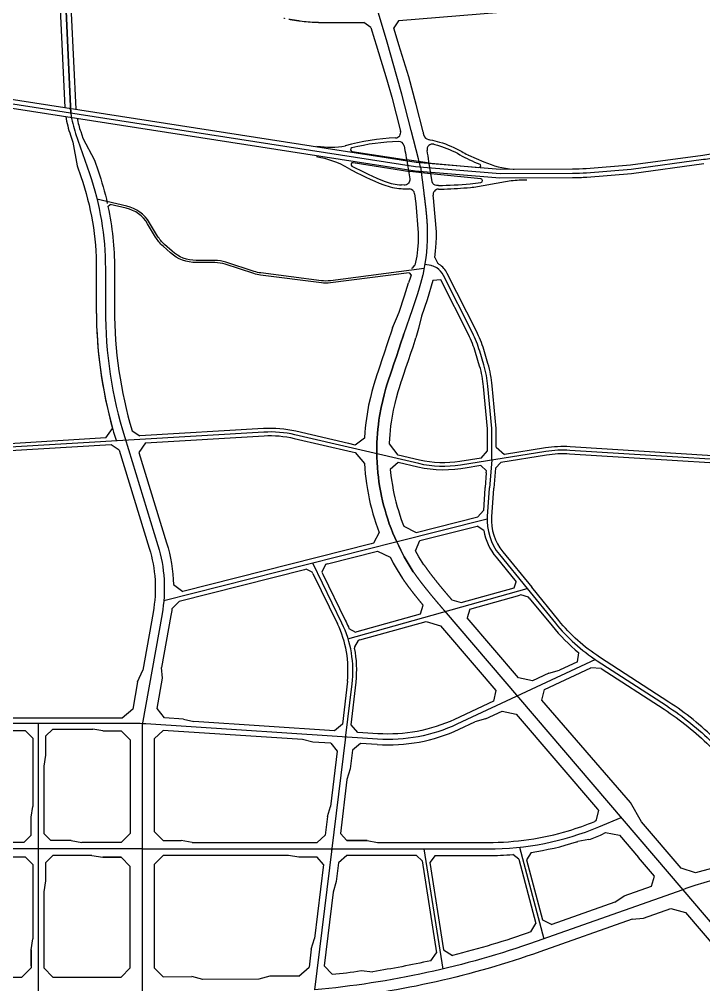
# Model space of a CAD drawing. Extents: x 529262 to 576451, y 2694391 to 2717535.
# Drawn here: x 546315 to 548202, y 2705808 to 2708469 of the extents above; entities that cross this region are included whole.
import ezdxf

# ---------------------------------------------------------------- set-up
doc = ezdxf.new("R2010")
doc.units = 0
doc.layers.add('RD-中线', color=40, linetype='Continuous')
doc.layers.add('RD-红线', color=7, linetype='Continuous')

msp = doc.modelspace()

# ---------------------------------------------------------------- linework, layer by layer
at = {"layer": 'RD-中线', "linetype": 'Continuous', "flags": 128}
msp.add_lwpolyline([(546456.662, 2708210.13), (546441.759, 2708533.282), (546419.648, 2709679.811)], dxfattribs=at)
at = {"layer": 'RD-中线', "linetype": 'Continuous'}
msp.add_lwpolyline([(547329.016, 2708406.137), (547278.489, 2708576.122), (547237.307, 2708715.023), (547226.908, 2708747.696, -0.00502134), (547225.138, 2708753.456), (547209.759, 2708805.36, 0.01426004), (547204.433, 2708821.619, 0.03415997), (547149.606, 2708946.603)], format="xyb", dxfattribs=at)
at = {"layer": 'RD-中线'}
for points in [[(546441.759, 2708533.282), (546456.662, 2708210.13)], [(547420.999, 2708062.695), (547415.527, 2708084.842), (547395.978, 2708162.809), (547370.127, 2708262.905), (547356.216, 2708311.762), (547329.029, 2708406.14)], [(547401.208, 2706946.492), (547387.084, 2706969.47), (547381.846, 2706978.314), (547376.639, 2706987.465), (547372.881, 2706994.32), (547367.483, 2707005.428), (547361.566, 2707017.604), (547355.196, 2707030.715), (547350.283, 2707040.823), (547345.288, 2707052.67), (547340.093, 2707065.828), (547335.314, 2707078.808), (547330.929, 2707091.61), (547326.735, 2707104.834), (547323.484, 2707115.89), (547319.597, 2707130.276), (547316.719, 2707141.961), (547313.88, 2707154.615), (547311.823, 2707164.701), (547309.213, 2707179.001), (547306.818, 2707194.269), (547305.093, 2707207.281), (547303.744, 2707219.425), (547302.464, 2707233.87), (547301.579, 2707247.493), (547300.97, 2707262.265), (547300.731, 2707275.872), (547300.819, 2707290.537), (547301.159, 2707302.571), (547301.748, 2707314.732), (547302.636, 2707327.519), (547303.734, 2707339.669), (547305.16, 2707352.465), (547306.688, 2707364.019), (547308.453, 2707375.623), (547312.476, 2707398.93), (547316.967, 2707418.285), (547321.055, 2707434.494), (547326.126, 2707452.594), (547329.686, 2707464.436), (547334.929, 2707481.027), (547336.403, 2707485.487), (547341.882, 2707502.075), (547347.865, 2707519.786), (547354.73, 2707540.041), (547361.613, 2707560.35), (547367.481, 2707577.664), (547373.714, 2707596.054), (547375.676, 2707601.843)], [(547605.138, 2707091.618), (547353.236, 2707027.945)], [(547353.236, 2707027.945), (546713.26, 2706866.179)], [(547220.968, 2706761.615), (547715.37, 2706899.889)], [(546367.082, 2706527.547), (546367.082, 2706175.904), (546367.082, 2705507.959)], [(546653.356, 2706524.411), (546653.356, 2705790.904)], [(547214.698, 2706490.598), (547176.147, 2706175.884)], [(547176.882, 2706181.884), (547129.273, 2705793.327)], [(547430.633, 2706181.874), (547482.63, 2705850.817)], [(547694.265, 2706186.611), (547761.179, 2705933.948)], [(548144.66, 2706069.424), (548556.753, 2705587.174), (548636.313, 2705485.517), (548706.838, 2705377.397), (548767.806, 2705263.613), (548818.766, 2705145.009), (548859.339, 2705022.463), (548868.67, 2704989.603)]]:
    msp.add_lwpolyline(points, dxfattribs=at)
at = {"layer": 'RD-中线', "linetype": 'Continuous', "flags": 128}
for points in [[(545663.914, 2708334.875), (547407.548, 2708063.644), (547640.656, 2708044.225), (547840.221, 2708044.931, 0.01955665), (547879.284, 2708046.598), (548002.04, 2708056.656), (548201.411, 2708083.434, 0.02326065), (548247.156, 2708091.759)], [(546456.662, 2708210.13, 0.04754536), (546470.06, 2708154.804), (546508.374, 2708043.894, -0.08334682), (546552.222, 2707782.679), (546552.222, 2707669.489, 0.07483033), (546605.381, 2707316.282), (546697.05, 2707018.639, -0.11984125), (546708.426, 2706829.95), (546653.356, 2706524.411)]]:
    msp.add_lwpolyline(points, format="xyb", dxfattribs=at)
at = {"layer": 'RD-中线'}
for points in [[(547420.999, 2708062.695), (547430.318, 2707990.831), (547430.46, 2707989.729, -0.00000823), (547430.603, 2707988.627, -0.00001481), (547430.746, 2707987.525, -0.00002116), (547430.889, 2707986.423, -0.00002743), (547431.031, 2707985.322, -0.00003367), (547431.174, 2707984.22, -0.00003989), (547431.316, 2707983.118, -0.00004609), (547431.458, 2707982.016, -0.00005229), (547431.6, 2707980.914, -0.00005848), (547431.742, 2707979.812, -0.00006467), (547431.883, 2707978.71, -0.00007085), (547432.024, 2707977.607, -0.00007704), (547432.165, 2707976.505, -0.00008322), (547432.305, 2707975.403, -0.0000894), (547432.445, 2707974.301, -0.00009558), (547432.585, 2707973.199, -0.00010176), (547432.724, 2707972.096, -0.00010794), (547432.863, 2707970.994, -0.00011411), (547433.001, 2707969.891, -0.00012029), (547433.139, 2707968.789, -0.00012647), (547433.276, 2707967.686, -0.00013264), (547433.413, 2707966.583, -0.00013882), (547433.549, 2707965.481, -0.000145), (547433.684, 2707964.378, -0.00015117), (547433.819, 2707963.275, -0.00015735), (547433.953, 2707962.172, -0.00016352), (547434.086, 2707961.069, -0.0001697), (547434.219, 2707959.966, -0.00017587), (547434.35, 2707958.862, -0.00018205), (547434.481, 2707957.759, -0.00018822), (547434.612, 2707956.656, -0.0001944), (547434.741, 2707955.552, -0.00020057), (547434.869, 2707954.448, -0.00020674), (547434.997, 2707953.345, -0.00021292), (547435.124, 2707952.241, -0.00021909), (547435.249, 2707951.137, -0.00022527), (547435.374, 2707950.033, -0.00023144), (547435.498, 2707948.928, -0.00023761), (547435.621, 2707947.824, -0.00024379), (547435.742, 2707946.72, -0.00024996), (547435.863, 2707945.615, -0.00025614), (547435.982, 2707944.51, -0.00026231), (547436.1, 2707943.406, -0.00026848), (547436.218, 2707942.301, -0.00027466), (547436.333, 2707941.196, -0.00028083), (547436.448, 2707940.091, -0.000287), (547436.562, 2707938.985, -0.00029318), (547436.674, 2707937.88, -0.00029935), (547436.785, 2707936.774, -0.00030552), (547436.894, 2707935.669, -0.0003117), (547437.002, 2707934.563, -0.00031787), (547437.109, 2707933.457, -0.00032404), (547437.214, 2707932.351, -0.00033022), (547437.318, 2707931.244, -0.00033639), (547437.42, 2707930.138, -0.00034256), (547437.521, 2707929.031, -0.00034874), (547437.621, 2707927.925, -0.00035491), (547437.718, 2707926.818, -0.00036108), (547437.815, 2707925.711, -0.00036726), (547437.909, 2707924.604, -0.00037343), (547438.002, 2707923.497, -0.0003796), (547438.094, 2707922.389, -0.00038578), (547438.183, 2707921.282, -0.00039195), (547438.271, 2707920.174, -0.00039812), (547438.357, 2707919.067, -0.0004043), (547438.441, 2707917.959, -0.00041047), (547438.524, 2707916.851, -0.00041664), (547438.605, 2707915.742, -0.00042282), (547438.684, 2707914.634, -0.00042899), (547438.76, 2707913.526, -0.00043516), (547438.836, 2707912.417, -0.00044134), (547438.909, 2707911.308, -0.00044751), (547438.98, 2707910.2, -0.00045368), (547439.049, 2707909.091, -0.00045986), (547439.116, 2707907.981, -0.00046603), (547439.181, 2707906.872, -0.0004722), (547439.244, 2707905.763, -0.00047838), (547439.305, 2707904.654, -0.00048455), (547439.364, 2707903.544, -0.00049072), (547439.42, 2707902.434, -0.00049689), (547439.474, 2707901.324, -0.00050307), (547439.527, 2707900.215, -0.00050924), (547439.577, 2707899.105, -0.00051541), (547439.624, 2707897.995, -0.00052159), (547439.669, 2707896.884, -0.00052776), (547439.712, 2707895.774, -0.00053393), (547439.753, 2707894.664, -0.00054011), (547439.791, 2707893.553, -0.00054628), (547439.827, 2707892.443, -0.00055245), (547439.861, 2707891.332, -0.06401653), (547427.269, 2707764.445, -0.00055245), (547427.018, 2707763.362, -0.00054628), (547426.765, 2707762.281, -0.00054011), (547426.509, 2707761.199, -0.00053393), (547426.251, 2707760.119, -0.00052776), (547425.99, 2707759.038, -0.00052159), (547425.728, 2707757.959, -0.00051541), (547425.463, 2707756.88, -0.00050924), (547425.196, 2707755.801, -0.00050307), (547424.927, 2707754.723, -0.00049689), (547424.655, 2707753.646, -0.00049072), (547424.382, 2707752.569, -0.00048455), (547424.106, 2707751.492, -0.00047838), (547423.828, 2707750.417, -0.0004722), (547423.549, 2707749.341, -0.00046603), (547423.267, 2707748.266, -0.00045986), (547422.983, 2707747.192, -0.00045368), (547422.697, 2707746.118, -0.00044751), (547422.41, 2707745.045, -0.00044134), (547422.12, 2707743.973, -0.00043516), (547421.829, 2707742.9, -0.00042899), (547421.535, 2707741.829, -0.00042282), (547421.24, 2707740.757, -0.00041664), (547420.943, 2707739.687, -0.00041047), (547420.645, 2707738.616, -0.0004043), (547420.344, 2707737.547, -0.00039812), (547420.042, 2707736.478, -0.00039195), (547419.738, 2707735.409, -0.00038578), (547419.433, 2707734.34, -0.0003796), (547419.126, 2707733.273, -0.00037343), (547418.817, 2707732.205, -0.00036726), (547418.507, 2707731.138, -0.00036108), (547418.195, 2707730.072, -0.00035491), (547417.881, 2707729.006, -0.00034874), (547417.566, 2707727.94, -0.00034256), (547417.25, 2707726.875, -0.00033639), (547416.932, 2707725.811, -0.00033022), (547416.613, 2707724.746, -0.00032404), (547416.292, 2707723.683, -0.00031787), (547415.97, 2707722.619, -0.0003117), (547415.647, 2707721.556, -0.00030552), (547415.322, 2707720.493, -0.00029935), (547414.996, 2707719.431, -0.00029318), (547414.669, 2707718.369, -0.000287), (547414.341, 2707717.308, -0.00028083), (547414.011, 2707716.247, -0.00027466), (547413.68, 2707715.186, -0.00026848), (547413.348, 2707714.126, -0.00026231), (547413.015, 2707713.066, -0.00025614), (547412.681, 2707712.006, -0.00024996), (547412.346, 2707710.947, -0.00024379), (547412.009, 2707709.888, -0.00023761), (547411.672, 2707708.829, -0.00023144), (547411.334, 2707707.771, -0.00022527), (547410.994, 2707706.713, -0.00021909), (547410.654, 2707705.655, -0.00021292), (547410.313, 2707704.598, -0.00020674), (547409.971, 2707703.54, -0.00020057), (547409.628, 2707702.484, -0.0001944), (547409.284, 2707701.427, -0.00018822), (547408.94, 2707700.371, -0.00018205), (547408.594, 2707699.314, -0.00017587), (547408.248, 2707698.259, -0.0001697), (547407.902, 2707697.203, -0.00016352), (547407.554, 2707696.148, -0.00015735), (547407.206, 2707695.093, -0.00015117), (547406.857, 2707694.038, -0.000145), (547406.508, 2707692.983, -0.00013882), (547406.158, 2707691.928, -0.00013264), (547405.807, 2707690.874, -0.00012647), (547405.456, 2707689.82, -0.00012029), (547405.104, 2707688.766, -0.00011411), (547404.752, 2707687.712, -0.00010794), (547404.399, 2707686.658, -0.00010176), (547404.046, 2707685.605, -0.00009558), (547403.692, 2707684.552, -0.0000894), (547403.339, 2707683.498, -0.00008322), (547402.984, 2707682.445, -0.00007704), (547402.63, 2707681.392, -0.00007085), (547402.275, 2707680.339, -0.00006467), (547401.92, 2707679.286, -0.00005848), (547401.564, 2707678.234, -0.00005229), (547401.208, 2707677.181, -0.00004609), (547400.852, 2707676.129, -0.00003989), (547400.496, 2707675.076, -0.00003367), (547400.14, 2707674.024, -0.00002743), (547399.784, 2707672.971, -0.00002116), (547399.427, 2707671.919, -0.00001481), (547399.071, 2707670.866, -0.00000823), (547398.714, 2707669.814), (547398.357, 2707668.762), (547375.676, 2707601.843), (547373.714, 2707596.054), (547367.481, 2707577.664), (547361.613, 2707560.35), (547354.73, 2707540.041), (547347.865, 2707519.786), (547341.882, 2707502.075), (547336.403, 2707485.487), (547334.929, 2707481.027), (547329.686, 2707464.436), (547326.126, 2707452.594), (547321.055, 2707434.494), (547316.967, 2707418.285), (547312.476, 2707398.93), (547308.453, 2707375.623), (547306.688, 2707364.019), (547305.16, 2707352.465), (547303.734, 2707339.669), (547302.636, 2707327.519), (547301.748, 2707314.732), (547301.159, 2707302.571), (547300.819, 2707290.537), (547300.731, 2707275.872), (547300.97, 2707262.265), (547301.579, 2707247.493), (547302.464, 2707233.87), (547303.744, 2707219.425), (547305.093, 2707207.281), (547306.818, 2707194.269), (547309.213, 2707179.001), (547311.823, 2707164.701), (547313.88, 2707154.615), (547316.719, 2707141.961), (547319.597, 2707130.276), (547323.484, 2707115.89), (547326.735, 2707104.834), (547330.929, 2707091.61), (547335.314, 2707078.808), (547340.093, 2707065.828), (547345.288, 2707052.67), (547350.283, 2707040.823), (547355.196, 2707030.715), (547361.566, 2707017.604), (547367.483, 2707005.428), (547372.881, 2706994.32), (547376.639, 2706987.465), (547381.846, 2706978.314), (547387.084, 2706969.47), (547401.208, 2706946.492)], [(547431.002, 2707782.067), (547173.341, 2707748.73, -0.06413287), (547147.793, 2707748.715), (546981.269, 2707770.064, -0.04708654), (546962.935, 2707774.195), (546884.726, 2707799.742, 0.07909357), (546853.676, 2707804.684), (546802.711, 2707804.684, -0.18431162), (546736.094, 2707830.104), (546715.143, 2707848.818, -0.07557413), (546695.99, 2707871.984), (546673.94, 2707908.767, 0.2029848), (546610.942, 2707954.725), (546529.037, 2707973.88)], [(547617.636, 2707254.026), (547617.636, 2707340.836), (547607.186, 2707457.929, 0.05023581), (547595.865, 2707516.985), (547584.548, 2707554.938, 0.04487686), (547564.64, 2707604.858), (547484.354, 2707763.236, 0.12833614), (547466.011, 2707783.89, 0.08567406), (547452.687, 2707789.814), (547450.303, 2707790.416), (547432.997, 2707793.055)], [(550264.627, 2706079.927), (550191.774, 2706207.589, 0.17765068), (549928.469, 2706429.633), (549778.78, 2706484.097, -0.10921452), (549669.5, 2706553.606), (549519.445, 2706703.269, 0.10073015), (549419.569, 2706769.178), (549151.186, 2706877.159, -0.04934445), (549098.822, 2706904.496), (548663.471, 2707189.563, 0.13001508), (548517.891, 2707237.994), (547833.021, 2707280.91, 0.05508293), (547767.196, 2707277.783), (547531.59, 2707240.358, -0.09681446), (547416.564, 2707244.443), (547074.994, 2707323.888, 0.07215247), (546989.167, 2707331.156), (546273.513, 2707288.463, -0.17005121), (546082.763, 2707342.756), (545973.417, 2707419.862, 0.05114874), (545920.048, 2707449.853), (545666.158, 2707560.128)], [(547214.332, 2706487.615), (547232.61, 2706636.824, 0.144808), (547204.532, 2706804.692), (547123.996, 2706970)], [(547401.208, 2706946.492, 0.00010181), (547401.366, 2706946.264, 0.00060368), (547402.319, 2706944.896, 0.00059627), (547403.276, 2706943.531, 0.00058887), (547404.235, 2706942.168, 0.00058146), (547405.198, 2706940.808, 0.00057405), (547406.164, 2706939.45, 0.00056664), (547407.133, 2706938.094, 0.00055923), (547408.105, 2706936.74, 0.00055183), (547409.08, 2706935.388, 0.00054442), (547410.058, 2706934.038, 0.00053701), (547411.038, 2706932.691, 0.0005296), (547412.022, 2706931.346, 0.0005222), (547413.009, 2706930.002, 0.00051479), (547413.998, 2706928.661, 0.00050738), (547414.99, 2706927.322, 0.00049997), (547415.985, 2706925.985, 0.00049256), (547416.982, 2706924.649, 0.00048516), (547417.983, 2706923.316, 0.00047775), (547418.985, 2706921.985, 0.00047034), (547419.99, 2706920.655, 0.00046293), (547420.998, 2706919.328, 0.00045553), (547422.008, 2706918.002, 0.00044812), (547423.02, 2706916.678, 0.00044071), (547424.035, 2706915.356, 0.0004333), (547425.052, 2706914.036, 0.00042589), (547426.072, 2706912.717, 0.00041849), (547427.093, 2706911.4, 0.00041108), (547428.117, 2706910.085, 0.00040367), (547429.143, 2706908.771, 0.00039626), (547430.171, 2706907.46, 0.00038885), (547431.201, 2706906.149, 0.00038145), (547432.233, 2706904.841, 0.00037404), (547433.267, 2706903.534, 0.00036663), (547434.303, 2706902.228, 0.00035922), (547435.341, 2706900.924, 0.00035181), (547436.381, 2706899.622, 0.0003444), (547437.423, 2706898.32, 0.000337), (547438.466, 2706897.021, 0.00032959), (547439.511, 2706895.722, 0.00032218), (547440.558, 2706894.426, 0.00031477), (547441.606, 2706893.13, 0.00030736), (547442.656, 2706891.836, 0.00029995), (547443.708, 2706890.543, 0.00029255), (547444.761, 2706889.251, 0.00028514), (547445.816, 2706887.96, 0.00027773), (547446.872, 2706886.671, 0.00027032), (547447.929, 2706885.383, 0.00026291), (547448.988, 2706884.096, 0.0002555), (547450.048, 2706882.81, 0.00024809), (547451.11, 2706881.525, 0.00024068), (547452.173, 2706880.241, 0.00023327), (547453.237, 2706878.958, 0.00022587), (547454.302, 2706877.676, 0.00021846), (547455.368, 2706876.395, 0.00021105), (547456.435, 2706875.115, 0.00020364), (547457.504, 2706873.836, 0.00019623), (547458.573, 2706872.558, 0.00018882), (547459.644, 2706871.28, 0.00018141), (547460.715, 2706870.004, 0.000174), (547461.788, 2706868.728, 0.00016658), (547462.861, 2706867.453, 0.00015917), (547463.935, 2706866.178, 0.00015176), (547465.01, 2706864.904, 0.00014435), (547466.085, 2706863.631, 0.00013694), (547467.161, 2706862.359, 0.00012952), (547468.238, 2706861.087, 0.00012211), (547469.316, 2706859.815, 0.0001147), (547470.394, 2706858.544, 0.00010728), (547471.473, 2706857.274, 0.00009986), (547472.552, 2706856.004, 0.00009244), (547473.632, 2706854.734, 0.00008502), (547474.712, 2706853.465, 0.0000776), (547475.793, 2706852.196, 0.00007018), (547476.874, 2706850.928, 0.00006275), (547477.955, 2706849.659, 0.00005531), (547479.037, 2706848.391, 0.00004786), (547480.119, 2706847.124, 0.0000404), (547481.201, 2706845.856, 0.00003292), (547482.283, 2706844.589, 0.0000254), (547483.366, 2706843.321, 0.00001778), (547484.448, 2706842.054, 0.00000988), (547485.531, 2706840.787), (547486.614, 2706839.52), (548144.66, 2706069.424), (548556.753, 2705587.174)], [(547401.208, 2706946.492, 0.00010181), (547401.366, 2706946.264, 0.00060368), (547402.319, 2706944.896, 0.00059627), (547403.276, 2706943.531, 0.00058887), (547404.235, 2706942.168, 0.00058146), (547405.198, 2706940.808, 0.00057405), (547406.164, 2706939.45, 0.00056664), (547407.133, 2706938.094, 0.00055923), (547408.105, 2706936.74, 0.00055183), (547409.08, 2706935.388, 0.00054442), (547410.058, 2706934.038, 0.00053701), (547411.038, 2706932.691, 0.0005296), (547412.022, 2706931.346, 0.0005222), (547413.009, 2706930.002, 0.00051479), (547413.998, 2706928.661, 0.00050738), (547414.99, 2706927.322, 0.00049997), (547415.985, 2706925.985, 0.00049256), (547416.982, 2706924.649, 0.00048516), (547417.983, 2706923.316, 0.00047775), (547418.985, 2706921.985, 0.00047034), (547419.99, 2706920.655, 0.00046293), (547420.998, 2706919.328, 0.00045553), (547422.008, 2706918.002, 0.00044812), (547423.02, 2706916.678, 0.00044071), (547424.035, 2706915.356, 0.0004333), (547425.052, 2706914.036, 0.00042589), (547426.072, 2706912.717, 0.00041849), (547427.093, 2706911.4, 0.00041108), (547428.117, 2706910.085, 0.00040367), (547429.143, 2706908.771, 0.00039626), (547430.171, 2706907.46, 0.00038885), (547431.201, 2706906.149, 0.00038145), (547432.233, 2706904.841, 0.00037404), (547433.267, 2706903.534, 0.00036663), (547434.303, 2706902.228, 0.00035922), (547435.341, 2706900.924, 0.00035181), (547436.381, 2706899.622, 0.0003444), (547437.423, 2706898.32, 0.000337), (547438.466, 2706897.021, 0.00032959), (547439.511, 2706895.722, 0.00032218), (547440.558, 2706894.426, 0.00031477), (547441.606, 2706893.13, 0.00030736), (547442.656, 2706891.836, 0.00029995), (547443.708, 2706890.543, 0.00029255), (547444.761, 2706889.251, 0.00028514), (547445.816, 2706887.96, 0.00027773), (547446.872, 2706886.671, 0.00027032), (547447.929, 2706885.383, 0.00026291), (547448.988, 2706884.096, 0.0002555), (547450.048, 2706882.81, 0.00024809), (547451.11, 2706881.525, 0.00024068), (547452.173, 2706880.241, 0.00023327), (547453.237, 2706878.958, 0.00022587), (547454.302, 2706877.676, 0.00021846), (547455.368, 2706876.395, 0.00021105), (547456.435, 2706875.115, 0.00020364), (547457.504, 2706873.836, 0.00019623), (547458.573, 2706872.558, 0.00018882), (547459.644, 2706871.28, 0.00018141), (547460.715, 2706870.004, 0.000174), (547461.788, 2706868.728, 0.00016658), (547462.861, 2706867.453, 0.00015917), (547463.935, 2706866.178, 0.00015176), (547465.01, 2706864.904, 0.00014435), (547466.085, 2706863.631, 0.00013694), (547467.161, 2706862.359, 0.00012952), (547468.238, 2706861.087, 0.00012211), (547469.316, 2706859.815, 0.0001147), (547470.394, 2706858.544, 0.00010728), (547471.473, 2706857.274, 0.00009986), (547472.552, 2706856.004, 0.00009244), (547473.632, 2706854.734, 0.00008502), (547474.712, 2706853.465, 0.0000776), (547475.793, 2706852.196, 0.00007018), (547476.874, 2706850.928, 0.00006275), (547477.955, 2706849.659, 0.00005531), (547479.037, 2706848.391, 0.00004786), (547480.119, 2706847.124, 0.0000404), (547481.201, 2706845.856, 0.00003292), (547482.283, 2706844.589, 0.0000254), (547483.366, 2706843.321, 0.00001778), (547484.448, 2706842.054, 0.00000988), (547485.531, 2706840.787), (547486.614, 2706839.52), (548144.66, 2706069.424)], [(547903.728, 2706704.191), (547521.511, 2706525.771, -0.1262843), (547303.072, 2706484.78), (546663.396, 2706526.892, 0.00821386), (546653.454, 2706527.383)], [(546653.454, 2706527.383, 0.00071312), (546652.59, 2706527.41, 0.00750811), (546643.546, 2706527.871), (545324.476, 2706527.871)], [(548580.186, 2706125.5), (548559.236, 2706127.025, 0.1034331), (548153.523, 2706072.555), (548144.66, 2706069.424)], [(548144.66, 2706069.424), (547740.081, 2705926.495, -0.06275155), (547129.318, 2705793.597, -0.06275155)]]:
    msp.add_lwpolyline(points, format="xyb", dxfattribs=at)
at = {"layer": 'RD-中线', "linetype": 'Continuous', "ltscale": 100, "flags": 128}
msp.add_lwpolyline([(547617.636, 2707254.026), (547611.155, 2707177.431, 0.00306411), (547611.012, 2707175.598), (547605.495, 2707099.281, 0.19141081), (547638.879, 2706993.643), (547715.37, 2706899.889)], format="xyb", dxfattribs=at)
at = {"layer": 'RD-中线', "linetype": 'Continuous', "ltscale": 100}
msp.add_lwpolyline([(547715.37, 2706899.889), (547793.29, 2706804.382, 0.07793982), (547908.654, 2706700.955), (548099.672, 2706577.078, -0.05110931), (548226.773, 2706474.829), (548741.385, 2705966.163, -0.1100924), (548929.777, 2705673.476), (549248.284, 2704807.929)], format="xyb", dxfattribs=at)
at = {"layer": 'RD-中线', "ltscale": 100}
msp.add_lwpolyline([(547176.147, 2706181.884), (547607.606, 2706181.868, 0.09900216), (547912.94, 2706242.924), (547974.494, 2706268.566)], format="xyb", dxfattribs=at)
at = {"layer": 'RD-中线', "linetype": 'Continuous', "ltscale": 100}
msp.add_lwpolyline([(546653.356, 2706181.904), (543596.737, 2706181.904)], dxfattribs=at)
at = {"layer": 'RD-中线', "ltscale": 100}
msp.add_lwpolyline([(546653.356, 2706181.904), (547176.147, 2706181.884)], dxfattribs=at)
at = {"layer": 'RD-红线'}
for p, q in [((547232.792, 2708105.07), (547383.809, 2708081.908)), ((547235.188, 2708074.341), (547391.647, 2708050.097)), ((547440.215, 2708074.173), (547582.218, 2708060.537)), ((547587.644, 2708029.879), (547449.845, 2708043.11)), ((547124.6, 2706941.361), (547192.216, 2706802.573)), ((547219.578, 2706644.919), (547206.507, 2706526.194)), ((547184.362, 2706507.627), (546795.811, 2706533.207)), ((547206.507, 2706526.194), (547184.362, 2706507.627)), ((546620.356, 2706482.547), (546620.356, 2706224.904))]:
    msp.add_line(p, q, dxfattribs=at)
at = {"layer": 'RD-红线', "linetype": 'Continuous', "flags": 128}
for points in [[(549810.039, 2708713.726), (548259.235, 2708539.725), (547361.712, 2708465.435), (547360.699, 2708465.351)], [(546440.907, 2708226.154), (546428.414, 2708497.041)], [(546471.156, 2708221.449), (546458.919, 2708486.794)], [(546490.403, 2708141.856), (546522.124, 2708080.658)], [(546462.445, 2708130.91), (546474.482, 2708065.438)]]:
    msp.add_lwpolyline(points, dxfattribs=at)
for points in [[(547044.227, 2708472.52, 0.00000379), (547044.731, 2708472.431, 0.00000681), (547045.234, 2708472.341, 0.00000974), (547045.738, 2708472.252, 0.00001262), (547046.242, 2708472.163, 0.00001549)], [(547058.399, 2708470.038, 0.00008374), (547058.908, 2708469.951, 0.00008658), (547059.417, 2708469.864, 0.00008942), (547059.927, 2708469.777, 0.00009226), (547060.436, 2708469.69, 0.0000951), (547060.946, 2708469.603, 0.00009794), (547061.456, 2708469.516, 0.00010078), (547061.967, 2708469.43, 0.00010362), (547062.477, 2708469.344, 0.00010646), (547062.988, 2708469.257, 0.0001093), (547063.499, 2708469.172, 0.00011214), (547064.01, 2708469.086, 0.00011498), (547064.521, 2708469, 0.00011782), (547065.033, 2708468.915, 0.00012066), (547065.545, 2708468.83, 0.0001235), (547066.057, 2708468.745, 0.00012634), (547066.569, 2708468.661, 0.00012918), (547067.081, 2708468.576, 0.00013202), (547067.594, 2708468.492, 0.00013486), (547068.107, 2708468.408, 0.0001377), (547068.62, 2708468.324, 0.00014054), (547069.134, 2708468.241, 0.00014338), (547069.647, 2708468.158, 0.00014622), (547070.161, 2708468.075, 0.00014906), (547070.675, 2708467.992, 0.0001519), (547071.189, 2708467.91, 0.00015474), (547071.704, 2708467.828, 0.00015758), (547072.219, 2708467.746, 0.00016042), (547072.734, 2708467.665, 0.00016326), (547073.249, 2708467.584, 0.0001661), (547073.764, 2708467.503, 0.00016894), (547074.28, 2708467.422, 0.00017178), (547074.796, 2708467.342, 0.00017462), (547075.312, 2708467.262, 0.00017746), (547075.828, 2708467.183, 0.0001803), (547076.345, 2708467.104, 0.00018314), (547076.862, 2708467.025, 0.00018598), (547077.379, 2708466.946, 0.00018882), (547077.896, 2708466.868, 0.00019166), (547078.414, 2708466.791, 0.0001945), (547078.932, 2708466.713, 0.00019734), (547079.45, 2708466.636, 0.00020018), (547079.968, 2708466.56, 0.00020301), (547080.486, 2708466.483, 0.00020585), (547081.005, 2708466.408, 0.00020869), (547081.524, 2708466.332, 0.00021153), (547082.044, 2708466.257, 0.00021437), (547082.563, 2708466.183, 0.00021721), (547083.083, 2708466.108, 0.00022005), (547083.603, 2708466.035, 0.00022289), (547084.123, 2708465.961, 0.00022573), (547084.644, 2708465.888, 0.00022857), (547085.164, 2708465.816, 0.00023141), (547085.685, 2708465.744, 0.00023425), (547086.206, 2708465.673, 0.00023709), (547086.728, 2708465.602, 0.00023993), (547087.25, 2708465.531, 0.00024277), (547087.772, 2708465.461, 0.00024561), (547088.294, 2708465.391, 0.00024845), (547088.816, 2708465.322, 0.00025129), (547089.339, 2708465.254, 0.00025413), (547089.862, 2708465.186, 0.02126387), (547133.567, 2708461.398, -0.00026655), (547134.085, 2708461.375, -0.00026762), (547134.612, 2708461.353, -0.0002644), (547135.139, 2708461.331, -0.0002612), (547135.665, 2708461.31, -0.00025799), (547136.191, 2708461.289, -0.00025479), (547136.717, 2708461.269, -0.0002516), (547137.243, 2708461.249, -0.00024841), (547137.769, 2708461.23, -0.00024522), (547138.295, 2708461.211, -0.00024204), (547138.82, 2708461.193, -0.00023886), (547139.345, 2708461.175, -0.00023569), (547139.87, 2708461.158, -0.00023252), (547140.395, 2708461.141, -0.00022936), (547140.92, 2708461.124, -0.0002262), (547141.445, 2708461.109, -0.00022304), (547141.969, 2708461.093, -0.00021989), (547142.493, 2708461.078, -0.00021675), (547143.018, 2708461.064, -0.00021361), (547143.541, 2708461.049, -0.00021047), (547144.065, 2708461.036, -0.00020734), (547144.589, 2708461.022, -0.00020421), (547145.112, 2708461.009, -0.00020108), (547145.635, 2708460.997, -0.00019796), (547146.158, 2708460.985, -0.00019485), (547146.681, 2708460.973, -0.00019173), (547147.204, 2708460.962, -0.00018863), (547147.727, 2708460.951, -0.00018552), (547148.249, 2708460.941, -0.00018243), (547148.771, 2708460.93, -0.00017933), (547149.293, 2708460.921, -0.00017624), (547149.815, 2708460.911, -0.00017316), (547150.337, 2708460.902, -0.00017007), (547150.858, 2708460.893, -0.000167), (547151.379, 2708460.885, -0.00016392), (547151.901, 2708460.877, -0.00016086), (547152.422, 2708460.869, -0.00015779), (547152.942, 2708460.862, -0.00015473), (547153.463, 2708460.855, -0.00015168), (547153.983, 2708460.848, -0.00014862), (547154.504, 2708460.842, -0.00014558), (547155.024, 2708460.835, -0.00014253), (547155.544, 2708460.83, -0.00013949), (547156.063, 2708460.824, -0.00013646), (547156.583, 2708460.819, -0.00013343), (547157.102, 2708460.814, -0.0001284), (547157.613, 2708460.809, -0.0001235), (547158.133, 2708460.804, -0.00012066), (547158.652, 2708460.8, -0.00011782), (547159.17, 2708460.796, -0.00011498), (547159.689, 2708460.792, -0.00011214), (547160.207, 2708460.789, -0.0001093), (547160.726, 2708460.786, -0.00010646), (547161.244, 2708460.782, -0.00010362), (547161.762, 2708460.78, -0.00010078), (547162.279, 2708460.777, -0.00009794), (547162.797, 2708460.775, -0.0000951), (547163.314, 2708460.772, -0.00009226), (547163.832, 2708460.77, -0.00008942), (547164.349, 2708460.768, -0.00008658), (547164.865, 2708460.767, -0.00008374), (547165.382, 2708460.765, -0.0000809), (547165.899, 2708460.764, -0.00007806), (547166.415, 2708460.763, -0.00007522), (547166.931, 2708460.762, -0.00007238), (547167.447, 2708460.761, -0.00006954), (547167.963, 2708460.76, -0.0000667), (547168.478, 2708460.76, -0.00006386), (547168.994, 2708460.759, -0.00006102), (547169.509, 2708460.759, -0.00005818), (547170.024, 2708460.759, -0.00005533), (547170.539, 2708460.759, -0.00005249), (547171.053, 2708460.759, -0.00004965), (547171.568, 2708460.759, -0.00004681), (547172.082, 2708460.759, -0.00004397), (547172.596, 2708460.76, -0.00004112), (547173.11, 2708460.76, -0.00003828), (547173.624, 2708460.76, -0.00003544), (547174.137, 2708460.761, -0.00003259), (547174.651, 2708460.762, -0.00002975), (547175.164, 2708460.762, -0.0000269), (547175.677, 2708460.763, -0.00002405), (547176.19, 2708460.764, -0.0000212), (547176.702, 2708460.765, -0.00001835), (547177.215, 2708460.766, -0.00001549), (547177.727, 2708460.767, -0.00001262), (547178.239, 2708460.768, -0.00000974), (547178.751, 2708460.769, -0.00000681), (547179.263, 2708460.77, -0.00000379), (547179.775, 2708460.771), (547180.286, 2708460.772), (547265.304, 2708460.947)], [(546442.805, 2708201.571, 0.04237286), (546455.883, 2708149.906), (546462.445, 2708130.91)], [(546474.188, 2708196.689, 0.03365953), (546484.238, 2708159.702), (546490.403, 2708141.856)], [(547430.863, 2708149.612, 0.0024175), (547428.518, 2708159.695)], [(547470.585, 2708011.08), (547465.643, 2708011.021, -0.37215884), (547453.648, 2708021.135), (547444.673, 2708077.576, 0.00712655), (547439.528, 2708107.656)], [(546474.482, 2708065.438), (546484.745, 2708035.731, -0.08334682), (546527.222, 2707782.679), (546527.222, 2707669.489, 0.07483033), (546581.488, 2707308.923), (546582.12, 2707306.873)], [(546522.124, 2708080.658), (546532.004, 2708052.057, -0.02836), (546557.48, 2707962.081)]]:
    msp.add_lwpolyline(points, format="xyb", dxfattribs=at)
at = {"layer": 'RD-红线', "linetype": 'Continuous'}
for points in [[(547284.52, 2708446.632), (547265.304, 2708460.947, 0.33266713)], [(547360.699, 2708465.351), (547347.541, 2708446.184, 0.47483464)], [(547352.509, 2708142.55, 0.4764891), (547366.355, 2708161.289, 0.4764891)], [(547430.863, 2708149.612, 0.30571611), (547443.094, 2708138.132, 0.30571611)], [(547375.787, 2708120.897, 0.36496512), (547360.609, 2708132.857, 0.36496512)], [(547457.779, 2708124.981, 0.54311067), (547439.528, 2708107.656, 0.54311067)], [(547405.175, 2707988.536, 0.36667422), (547390.882, 2708001.643, 0.36667422)], [(547470.598, 2708001.166, 0.44367379), (547456.11, 2707984.29, 0.44367379)]]:
    msp.add_lwpolyline(points, format="xyb", dxfattribs=at)
at = {"layer": 'RD-红线'}
for points in [[(547284.52, 2708446.632), (547294.137, 2708414.195), (547298.683, 2708399.468), (547328.649, 2708302.374), (547342.061, 2708255.271), (547366.355, 2708161.289)], [(547428.518, 2708159.695), (547409.454, 2708234.393), (547388.75, 2708311.094), (547361.505, 2708399.372), (547356.625, 2708415.184), (547347.868, 2708445.07), (547347.541, 2708446.184)], [(547440.215, 2708074.173), (547383.809, 2708081.908)], [(547448.89, 2708043.156), (547391.647, 2708050.097)], [(547405.175, 2707988.536), (547408.625, 2707961.251), (547414.98, 2707881.045), (547415.023, 2707869.869), (547414.549, 2707854.532), (547413.205, 2707834.774), (547411.24, 2707816.648), (547405.381, 2707791.968)], [(547461.074, 2707812.407), (547463.021, 2707830.382), (547464.496, 2707852.062), (547465.026, 2707869.192), (547464.972, 2707883.118), (547458.377, 2707966.364), (547458.189, 2707967.85), (547456.11, 2707984.29)], [(546559.384, 2707953.308), (546565.415, 2707959.211)], [(547395.829, 2707764.177), (547393.877, 2707758.543), (547388.521, 2707742.812)], [(547390.463, 2707770.772), (547395.829, 2707764.177)], [(547344.366, 2707618.502), (547354.883, 2707644.137), (547362.221, 2707661.838), (547377.393, 2707706.869), (547388.521, 2707742.812)], [(547581.864, 2707238.218), (547549.75, 2707233.117)], [(547430.506, 2706965.665), (547417.052, 2706987.552), (547412.117, 2706995.887), (547407.286, 2707004.376), (547419.16, 2707032.231), (547577.138, 2707072.163)], [(547101.719, 2706951.992), (546755.546, 2706864.491)], [(547533.039, 2706861.355), (547679.77, 2706902.393)], [(547557.481, 2706843.27), (547695.278, 2706881.809)], [(547246.63, 2706781.253), (547420.944, 2706830.004)], [(547691.403, 2706653.736), (547550.117, 2706819.08)], [(547854.647, 2706697.834), (547804.903, 2706674.613)], [(546641.138, 2706642.662), (546655.104, 2706675.045)], [(546710.032, 2706652.818), (546707.296, 2706682.739)], [(547763.173, 2706622.026), (547890.645, 2706681.53)], [(547775.604, 2706666.454), (547804.903, 2706674.613)], [(546767.181, 2706540.215), (546715.563, 2706543.497), (546695.048, 2706569.688), (546710.032, 2706652.818)], [(547730.298, 2706645.305), (547691.403, 2706653.736)], [(547775.604, 2706666.454), (547730.298, 2706645.305)], [(546641.138, 2706642.662), (546627.528, 2706567.15), (546598.093, 2706542.547), (545462.475, 2706542.547)], [(547756.333, 2706592.374), (547763.173, 2706622.026)], [(548000.58, 2706310.025), (547756.333, 2706592.374)], [(546767.181, 2706540.215), (546795.811, 2706533.207)], [(547600.828, 2706540.725), (547571.529, 2706532.566)], [(547600.828, 2706540.725), (547646.135, 2706561.874)], [(547646.135, 2706561.874), (547685.029, 2706553.443)], [(547685.029, 2706553.443), (547909.032, 2706291.298)], [(546387.082, 2706492.547), (546407.082, 2706512.547)], [(546407.082, 2706512.547), (546517.356, 2706512.547)], [(546545.356, 2706507.547), (546517.356, 2706512.547)], [(547527.856, 2706512.179), (547571.529, 2706532.566)], [(546332.136, 2706507.547), (546282.082, 2706507.547)], [(546332.136, 2706507.547), (546352.136, 2706487.547)], [(546352.136, 2706487.547), (546352.082, 2706298.805)], [(546387.082, 2706492.547), (546387.082, 2706440.547)], [(546545.356, 2706507.547), (546595.356, 2706507.547)], [(546620.356, 2706482.547), (546595.356, 2706507.547)], [(547095.913, 2706483.385), (546711.302, 2706508.706), (546686.356, 2706485.348), (546686.356, 2706229.869)], [(547124.424, 2706476.498), (547095.913, 2706483.385)], [(547174.316, 2706473.213), (547124.424, 2706476.498)], [(547174.316, 2706473.213), (547191.841, 2706452.048)], [(547255.814, 2706472.859), (547233.426, 2706454.321)], [(547302.087, 2706469.812), (547255.814, 2706472.859)], [(546387.082, 2706440.547), (546382.082, 2706410.547)], [(547191.841, 2706452.048), (547173.107, 2706299.111)], [(547233.426, 2706454.321), (547227.103, 2706402.707)], [(546382.082, 2706410.547), (546382.082, 2706224.904)], [(547227.103, 2706402.707), (547218.493, 2706373.537)], [(546347.082, 2706269.904), (546352.082, 2706298.805)], [(546686.356, 2706309.949), (546686.356, 2706229.869)], [(547164.63, 2706271.032), (547173.107, 2706299.111)], [(548030.665, 2706256.707), (548000.58, 2706310.025)], [(547909.032, 2706291.298), (547912.013, 2706287.809), (547905.173, 2706259.198), (547902.178, 2706257.952)], [(546347.082, 2706219.904), (546347.082, 2706269.904)], [(547164.63, 2706271.032), (547158.346, 2706219.736)], [(548139.777, 2706129.016), (548030.665, 2706256.707)], [(546402.082, 2706204.904), (546382.082, 2706224.904)], [(546620.356, 2706224.904), (546595.356, 2706199.904)], [(546711.356, 2706204.907), (546686.356, 2706229.869)], [(547921.785, 2706221.692), (547931.917, 2706226.999), (547970.304, 2706219.592), (548022.716, 2706158.255)], [(546458.082, 2706204.904), (546486.984, 2706199.904)], [(546595.356, 2706199.904), (546486.984, 2706199.904)], [(546711.356, 2706204.907), (546761.356, 2706204.983)], [(546791.551, 2706199.904), (546761.356, 2706204.983)], [(547273.833, 2706204.883), (547217.833, 2706204.883)], [(547273.833, 2706204.883), (547302.754, 2706199.879)], [(546332.082, 2706158.904), (546352.082, 2706138.904)], [(546352.082, 2706138.904), (546352.082, 2705933.904)], [(546387.082, 2706143.904), (546387.082, 2706093.904)], [(546515.252, 2706163.904), (546545.252, 2706158.904)], [(546546.241, 2706158.904), (546595.356, 2706158.904)], [(546686.356, 2706138.903), (546711.356, 2706163.902)], [(546686.356, 2706138.903), (546686.356, 2705854.483)], [(547057.028, 2706163.889), (546711.356, 2706163.902)], [(547085.93, 2706158.888), (547057.028, 2706163.889)], [(547135.93, 2706158.886), (547085.93, 2706158.888)], [(547153.498, 2706139.033), (547128.518, 2705935.105)], [(547153.498, 2706139.033), (547135.93, 2706158.886)], [(547410.318, 2706163.875), (547217.849, 2706163.883), (547195.417, 2706144.032), (547189.094, 2706092.418)], [(547195.417, 2706144.032), (547189.094, 2706092.418)], [(547425.63, 2706149.28), (547465.465, 2705895.652)], [(547446.631, 2706144.468), (547484.484, 2705903.462)], [(547692.61, 2706153.798), (547739.558, 2705976.529)], [(547713.827, 2706151.808), (547757.629, 2705986.415)], [(548066.204, 2706107.363), (548022.716, 2706158.255)], [(546382.082, 2706063.904), (546382.082, 2705853.904), (546407.082, 2705828.904), (546595.356, 2705828.904), (546620.356, 2705853.904), (546620.356, 2706133.904)], [(548180.179, 2706116.431), (548139.777, 2706129.016)], [(548257.495, 2706136.978), (548180.179, 2706116.431)], [(546387.082, 2706093.904), (546382.082, 2706063.904)], [(547189.094, 2706092.418), (547180.484, 2706063.248)], [(548058.733, 2706079.369), (548066.204, 2706107.363)], [(547180.484, 2706063.248), (547155.57, 2705859.866)], [(547983.301, 2706052.721), (548058.733, 2706079.369)], [(547957.679, 2706035.185), (547783.775, 2705973.748)], [(547957.679, 2706035.185), (547983.301, 2706052.721)], [(548036.556, 2705991.02), (548112.019, 2706017.591)], [(548112.019, 2706017.591), (548152.16, 2706006.771)], [(548152.16, 2706006.771), (548529.655, 2705565.009)], [(548005.221, 2705988.346), (548036.556, 2705991.02)], [(546347.082, 2705903.904), (546352.082, 2705933.904)], [(547119.909, 2705905.936), (547128.518, 2705935.105)], [(546347.082, 2705903.904), (546347.082, 2705853.904)], [(546347.082, 2705859.904), (546347.082, 2705903.904)], [(547119.906, 2705905.926), (547113.828, 2705856.307)], [(546322.082, 2705828.904), (546347.082, 2705853.904)], [(546711.356, 2705829.625), (546686.356, 2705854.483)], [(547085.789, 2705831.351), (547113.828, 2705856.307)], [(547155.57, 2705859.866), (547177.793, 2705836.763)], [(547257.192, 2705846.621), (547289.606, 2705843.483)], [(546248.109, 2705828.904), (546322.082, 2705828.904)], [(546711.356, 2705829.625), (546790.794, 2705830.074)], [(546821.246, 2705821.854), (546790.794, 2705830.074)], [(546975.789, 2705822.729), (546821.246, 2705821.854)], [(547005.789, 2705830.898), (546975.789, 2705822.729)], [(547085.789, 2705831.351), (547005.789, 2705830.898)]]:
    msp.add_lwpolyline(points, dxfattribs=at)
at = {"layer": 'RD-红线', "linetype": 'ByBlock', "ltscale": 8}
for points in [[(545662.089, 2708323.015), (547406.126, 2708051.721), (547640.178, 2708032.223), (547840.263, 2708032.931, 0.01955665), (547880.264, 2708034.638), (548003.329, 2708044.722), (548203.008, 2708071.541, 0.02326065)], [(545665.739, 2708346.736), (547408.97, 2708075.567), (547641.134, 2708056.226), (547840.178, 2708056.931, 0.01955665), (547878.304, 2708058.558), (548000.75, 2708068.591), (548199.814, 2708095.327, 0.02326065), (548244.46, 2708103.453)]]:
    msp.add_lwpolyline(points, format="xyb", dxfattribs=at)
at = {"layer": 'RD-红线', "flags": 128}
for points in [[(547352.509, 2708142.55, 0.05712012), (547213.767, 2708120.27)], [(547360.609, 2708132.857, 0.0534979), (547232.338, 2708114.86)]]:
    msp.add_lwpolyline(points, format="xyb", dxfattribs=at)
at = {"layer": 'RD-红线'}
for points in [[(547443.094, 2708138.132), (547447.379, 2708137.439, -0.02547697), (547474.017, 2708130.969, -0.05803146), (547534.974, 2708104.829, 0.01235744), (547551.755, 2708095.741)], [(547447.379, 2708137.439, 0.00983379), (547446.177, 2708137.642, 0.00983379)], [(547375.787, 2708120.897, -0.01145776), (547385.418, 2708068.153), (547391.534, 2708029.689, -0.4736307), (547376.108, 2708012.346), (547368.682, 2708012.649)], [(547457.779, 2708124.981, -0.01337351), (547471.165, 2708121.385, -0.05803146), (547529.996, 2708096.156)], [(547551.755, 2708095.741, 0.01581833), (547553.53, 2708094.905, 0.01581833)], [(547553.53, 2708094.905), (547596.389, 2708076.361, 0.08339347), (547676.794, 2708056.518)], [(547221.77, 2708059.238, 0.03413656), (547320.31, 2708013.041, 0.0783625), (547368.109, 2708002.666, 0.00181171), (547376.976, 2708002.189), (547390.882, 2708001.643)], [(547676.794, 2708056.518, 0.02010257), (547679.284, 2708056.43, 0.02010257)], [(546484.745, 2708035.731, -0.08334682), (546527.222, 2707782.679), (546527.222, 2707669.489, 0.06792152), (546572.018, 2707341.245)], [(547380.22, 2708002.031, 0.00251897), (547380.532, 2708002.017, 0.00251897)], [(547470.598, 2708001.166), (547486.841, 2708001.593, 0.0119039), (547559.089, 2708005.993, 0.0073107), (547568.222, 2708006.903)], [(547568.222, 2708006.903), (547655.442, 2708022.56, -0.04340277), (547698.582, 2708026.523), (547714.713, 2708026.601)], [(546559.384, 2707953.308, -0.05212876), (546577.222, 2707782.679), (546577.222, 2707669.489, 0.07223393), (546625.761, 2707335.258)], [(547390.463, 2707770.772), (547173.344, 2707742.68, -0.06413287), (547147.796, 2707742.665), (546979.944, 2707764.185, -0.04708654), (546961.611, 2707768.316), (546882.863, 2707794.038, 0.07909357), (546853.676, 2707798.684), (546802.711, 2707798.684, -0.18431162), (546732.097, 2707825.63), (546711.146, 2707844.344, -0.07557413), (546690.844, 2707868.899), (546668.794, 2707905.682, 0.2029848), (546609.575, 2707948.883), (546565.415, 2707959.211)], [(547396.09, 2707783.6), (547400.442, 2707784.163), (547405.1, 2707791.134), (547405.381, 2707791.968, 0.31180579)], [(547461.074, 2707812.407), (547469.509, 2707795.834, 0.29772671)], [(547629.636, 2707289.485), (547629.636, 2707341.371), (547619.139, 2707458.995, 0.05023581), (547607.365, 2707520.413), (547595.74, 2707559.401, 0.04487686), (547575.831, 2707609.321), (547495.053, 2707768.671, 0.12837808), (547472.681, 2707793.866, 0.01701541), (547469.509, 2707795.834, 0.01701541)], [(547605.636, 2707279.319), (547605.636, 2707340.302), (547595.234, 2707456.862, 0.05023581), (547584.366, 2707513.556), (547573.357, 2707550.475, 0.04487686), (547553.448, 2707600.395), (547476.983, 2707751.236), (547455.022, 2707749.193), (547439.417, 2707695.675), (547424.495, 2707650.867), (547415.735, 2707617.441), (547408.764, 2707590.844)], [(547605.636, 2707279.319), (547605.636, 2707340.302), (547595.234, 2707456.862, 0.05023581), (547584.366, 2707513.556), (547573.357, 2707550.475, 0.04487686), (547553.448, 2707600.395), (547476.983, 2707751.236), (547455.022, 2707749.193), (547439.417, 2707695.675), (547424.495, 2707650.867), (547424.495, 2707650.867), (547415.735, 2707617.441), (547408.764, 2707590.844)], [(547344.366, 2707618.502), (547340.566, 2707607.289), (547334.333, 2707588.898), (547328.465, 2707571.585), (547321.582, 2707551.275), (547314.706, 2707530.988), (547308.685, 2707513.165), (547303.169, 2707496.465), (547301.625, 2707491.79), (547296.239, 2707474.748), (547292.512, 2707462.354), (547287.23, 2707443.496), (547282.948, 2707426.521), (547278.156, 2707405.868), (547273.903, 2707381.232), (547272.034, 2707368.945), (547270.415, 2707356.698), (547268.909, 2707343.183), (547267.745, 2707330.305), (547266.807, 2707316.791), (547266.711, 2707314.816), (547241.151, 2707295.509), (547223.85, 2707299.533), (547223.075, 2707299.713), (547077.26, 2707333.628, 0.07215247), (546988.572, 2707341.138), (546647.114, 2707320.768)], [(547588.774, 2707259.567), (547530.021, 2707250.234, -0.09681446), (547418.829, 2707254.183), (547359.704, 2707267.935), (547336.06, 2707298.588), (547336.135, 2707301.229), (547336.69, 2707312.673), (547337.527, 2707324.732), (547338.559, 2707336.155), (547339.905, 2707348.232), (547341.341, 2707359.093), (547343.002, 2707370.014), (547346.796, 2707391.992), (547350.986, 2707410.048), (547354.881, 2707425.491), (547359.739, 2707442.835), (547363.133, 2707454.123), (547368.234, 2707470.264), (547369.637, 2707474.51), (547375.079, 2707490.985), (547381.024, 2707508.584), (547387.878, 2707528.807), (547394.761, 2707549.116), (547400.629, 2707566.43), (547406.862, 2707584.82), (547408.764, 2707590.844)], [(546553.007, 2707315.154), (546272.918, 2707298.446, -0.17005121), (546088.526, 2707350.929), (545979.18, 2707428.035, 0.05114874), (545924.032, 2707459.025), (545711.261, 2707551.44)], [(546568.562, 2707296.047), (546274.109, 2707278.481, -0.17005121), (546077, 2707334.584), (545967.654, 2707411.69, 0.05114874), (545916.064, 2707440.68), (545711.871, 2707529.371)], [(546553.007, 2707315.154), (546572.018, 2707341.245, 0.4776649)], [(546625.761, 2707335.258), (546647.114, 2707320.768, 0.34866658)], [(546663.09, 2707301.686), (546989.763, 2707321.173, -0.07215247), (547072.729, 2707314.148), (547232.582, 2707276.968), (547233.276, 2707276.807), (547240.731, 2707275.073), (547266.702, 2707244.462), (547267.565, 2707231.191), (547268.915, 2707215.948), (547270.348, 2707203.048), (547272.176, 2707189.257), (547274.703, 2707173.146), (547277.456, 2707158.06), (547279.655, 2707147.286), (547282.647, 2707133.944), (547285.707, 2707121.524), (547289.797, 2707106.388), (547293.261, 2707094.606), (547297.688, 2707080.648), (547302.331, 2707067.091), (547307.044, 2707054.29), (547291.443, 2707024.703), (547285.045, 2707023.086), (546765.553, 2706891.775)], [(546589.853, 2707281.764), (546568.562, 2707296.047, 0.3457728)], [(546663.09, 2707301.686), (546644.241, 2707275.041, 0.48613496)], [(547629.636, 2707289.485), (547652.774, 2707269.733, 0.4611423)], [(549338.404, 2706812.613), (549154.918, 2706886.437, -0.04934445), (549104.3, 2706912.862), (548668.949, 2707197.929, 0.13001508), (548518.516, 2707247.974), (547833.647, 2707290.89, 0.05508293), (547765.627, 2707287.659), (547652.774, 2707269.733)], [(546589.853, 2707281.764), (546673.157, 2707011.28, -0.11984125), (546683.823, 2706834.385), (546655.104, 2706675.045)], [(546644.241, 2707275.041), (546720.942, 2707025.997, -0.06904787), (546739.657, 2706910.682)], [(547588.774, 2707259.567), (547605.636, 2707279.319, 0.36879208)], [(549925.05, 2706420.236), (549775.36, 2706474.699, -0.10921452), (549662.438, 2706546.526), (549512.383, 2706696.189, 0.10073015), (549415.837, 2706759.9), (549147.453, 2706867.882, -0.04934445), (549093.344, 2706896.13), (548657.993, 2707181.197, 0.13001508), (548517.265, 2707228.014), (547832.396, 2707270.929, 0.05508293), (547768.765, 2707267.906), (547642.898, 2707247.913)], [(547549.75, 2707233.117, -0.10814709), (547414.298, 2707234.703), (547359.569, 2707247.432), (547337.979, 2707228.249), (547339.838, 2707211.513), (547341.46, 2707199.282), (547343.723, 2707184.856), (547346.189, 2707171.342), (547348.106, 2707161.944), (547350.79, 2707149.978), (547353.487, 2707139.028), (547357.172, 2707125.393), (547360.209, 2707115.062), (547364.171, 2707102.573), (547368.296, 2707090.526), (547372.796, 2707078.303), (547375.476, 2707071.518), (547408.895, 2707054.391), (547579.589, 2707097.537)], [(547602.623, 2707218.923), (547603.118, 2707224.771), (547588.046, 2707239.2), (547581.864, 2707238.218, 0.48698809)], [(547642.898, 2707247.913), (547627.786, 2707231.654, 0.34500069)], [(547579.589, 2707097.537), (547594.635, 2707115.486, 0.32337854)], [(547595.584, 2707060.235), (547577.138, 2707072.163, 0.43558533)], [(547165.104, 2706968.014), (547302.642, 2707002.779), (547337.806, 2706986.42), (547341.777, 2706978.249), (547346.082, 2706970.396), (547351.576, 2706960.741), (547357.115, 2706951.388), (547371.897, 2706927.34, 0.00044751), (547372.628, 2706926.285, 0.00060368), (547373.63, 2706924.849, 0.00059627), (547374.634, 2706923.415, 0.00058887), (547375.641, 2706921.985, 0.00058146), (547376.651, 2706920.558, 0.00057405), (547377.663, 2706919.134, 0.00056664), (547378.678, 2706917.714, 0.00055923), (547379.696, 2706916.296, 0.00055183), (547380.716, 2706914.882, 0.00054442), (547381.739, 2706913.471, 0.00053701), (547382.764, 2706912.062, 0.0005296), (547383.791, 2706910.657, 0.0005222), (547384.821, 2706909.255, 0.00051479), (547385.853, 2706907.856, 0.00050738), (547386.888, 2706906.459, 0.00049997), (547387.924, 2706905.066, 0.00049256), (547388.963, 2706903.675, 0.00048516), (547390.004, 2706902.288, 0.00047775), (547391.047, 2706900.903, 0.00047034), (547392.091, 2706899.521, 0.00046293), (547393.138, 2706898.142, 0.00045553), (547394.187, 2706896.765, 0.00044812), (547395.237, 2706895.392, 0.00044071), (547396.29, 2706894.021, 0.0004333), (547397.344, 2706892.652, 0.00042589), (547398.4, 2706891.286, 0.00041849), (547399.457, 2706889.923, 0.00041108), (547400.517, 2706888.563, 0.00040367), (547401.577, 2706887.205, 0.00039626), (547402.639, 2706885.849, 0.00038885), (547403.703, 2706884.496, 0.00038145), (547404.768, 2706883.146, 0.00037404), (547405.835, 2706881.797, 0.00036663), (547406.903, 2706880.452, 0.00035922), (547407.972, 2706879.108, 0.00035181), (547409.043, 2706877.767, 0.0003444), (547410.114, 2706876.428, 0.000337), (547411.187, 2706875.092, 0.00032959), (547412.261, 2706873.758, 0.00032218), (547413.336, 2706872.426, 0.00031477), (547414.413, 2706871.096, 0.00030736), (547415.49, 2706869.768, 0.00029995), (547416.568, 2706868.442, 0.00029255), (547417.647, 2706867.119, 0.00028514), (547418.727, 2706865.798, 0.00027773), (547419.807, 2706864.478, 0.00027032), (547420.889, 2706863.161, 0.00026291), (547421.971, 2706861.845, 0.0002555), (547423.054, 2706860.532, 0.00024809), (547424.138, 2706859.22, 0.00024068), (547425.222, 2706857.91, 0.00023327), (547426.307, 2706856.602, 0.00022587), (547427.392, 2706855.296, 0.0002084), (547428.428, 2706854.051)], [(547165.104, 2706968.014), (547159.141, 2706966.507), (547149.332, 2706945.394), (547152.026, 2706939.864, 0.47584759)], [(547430.506, 2706965.665, 0.00033553), (547431.009, 2706964.944, 0.00059627), (547431.917, 2706963.647, 0.00058887), (547432.829, 2706962.352, 0.00058146), (547433.745, 2706961.058, 0.00057405), (547434.664, 2706959.765, 0.00056664), (547435.587, 2706958.473, 0.00055923), (547436.514, 2706957.183, 0.00055183), (547437.443, 2706955.894, 0.00054442), (547438.377, 2706954.606, 0.00053701), (547439.313, 2706953.32, 0.0005296), (547440.253, 2706952.034, 0.0005222), (547441.196, 2706950.75, 0.00051479), (547442.143, 2706949.466, 0.00050738), (547443.093, 2706948.184, 0.00049997), (547444.046, 2706946.903, 0.00049256), (547445.002, 2706945.623, 0.00048516), (547445.961, 2706944.344, 0.00047775), (547446.924, 2706943.066, 0.00047034), (547447.889, 2706941.789, 0.00046293), (547448.858, 2706940.513, 0.00045553), (547449.829, 2706939.238, 0.00044812), (547450.803, 2706937.964, 0.00044071), (547451.781, 2706936.691, 0.0004333), (547452.761, 2706935.419, 0.00042589), (547453.744, 2706934.148, 0.00041849), (547454.729, 2706932.877, 0.00041108), (547455.718, 2706931.607, 0.00040367), (547456.709, 2706930.338, 0.00039626), (547457.703, 2706929.07, 0.00038885), (547458.699, 2706927.803, 0.00038145), (547459.698, 2706926.536, 0.00037404), (547460.7, 2706925.27, 0.00036663), (547461.704, 2706924.005, 0.00035922), (547462.71, 2706922.74, 0.00035181), (547463.719, 2706921.476, 0.0003444), (547464.731, 2706920.212, 0.000337), (547465.745, 2706918.95, 0.00032959), (547466.761, 2706917.687, 0.00032218), (547467.779, 2706916.425, 0.00031477), (547468.8, 2706915.164, 0.00030736), (547469.823, 2706913.903, 0.00029995), (547470.848, 2706912.643, 0.00029255), (547471.875, 2706911.383, 0.00028514), (547472.905, 2706910.123, 0.00027773), (547473.936, 2706908.864, 0.00027032), (547474.97, 2706907.605, 0.00026291), (547476.005, 2706906.346, 0.0002555), (547477.042, 2706905.088, 0.00024809), (547478.082, 2706903.83, 0.00024068), (547479.123, 2706902.572, 0.00023327), (547480.166, 2706901.314, 0.00022587), (547481.211, 2706900.057, 0.00021846), (547482.258, 2706898.799, 0.00021105), (547483.306, 2706897.542, 0.00020364), (547484.357, 2706896.285, 0.00019623), (547485.408, 2706895.027, 0.00018882), (547486.462, 2706893.77, 0.00018141), (547487.517, 2706892.513, 0.000174), (547488.574, 2706891.256, 0.00016658), (547489.632, 2706889.998, 0.00015917), (547490.691, 2706888.741, 0.00015176), (547491.752, 2706887.483, 0.00014435), (547492.815, 2706886.226, 0.00013694), (547493.879, 2706884.968, 0.00012952), (547494.944, 2706883.71, 0.00012211), (547496.011, 2706882.451, 0.0001147), (547497.078, 2706881.193, 0.00010728), (547498.147, 2706879.934, 0.00009986), (547499.218, 2706878.674, 0.00009244), (547500.289, 2706877.415, 0.00008502), (547501.362, 2706876.154, 0.0000776), (547502.435, 2706874.894, 0.00007018), (547503.51, 2706873.633, 0.00006275), (547504.585, 2706872.371, 0.00005531), (547505.662, 2706871.109, 0.00004786), (547506.74, 2706869.847, 0.00002071), (547507.292, 2706869.199)], [(547124.6, 2706941.361), (547122.82, 2706945.015), (547105.659, 2706952.988), (547101.719, 2706951.992, 0.35515348)], [(547152.026, 2706939.864), (547213.792, 2706813.084, -0.01677718), (547222.323, 2706793.97)], [(546739.657, 2706910.682), (546765.553, 2706891.775, 0.48162774)], [(547679.77, 2706902.393), (547684.825, 2706918.345, 0.54061046)], [(549647.462, 2706072.867), (548591.185, 2706149.765), (548557.014, 2706165.277), (548235.209, 2706483.364, 0.05110931), (548106.202, 2706587.146), (547915.183, 2706711.023, -0.07793982), (547802.588, 2706811.968), (547727.98, 2706903.416)], [(546755.546, 2706864.491), (546735.909, 2706843.749, 0.30614131)], [(547507.292, 2706869.199), (547533.039, 2706861.355, 0.29212193)], [(547721.382, 2706873.537), (547719.313, 2706876.073), (547698.43, 2706882.691), (547695.278, 2706881.809, 0.2981867)], [(547721.382, 2706873.537), (547783.992, 2706796.796, 0.05042152), (547857.784, 2706723.048, 0.06211391)], [(546735.909, 2706843.749, -0.01085977), (546733.03, 2706825.516), (546707.296, 2706682.739)], [(547420.944, 2706830.004), (547428.428, 2706854.051, 0.54393141)], [(547557.481, 2706843.27), (547550.117, 2706819.08, 0.54798697)], [(547253.95, 2706758.379), (547436.463, 2706809.424), (547476.78, 2706797.151), (547574.792, 2706682.45), (547628.953, 2706619.067), (547622.541, 2706589.486), (547515.167, 2706539.363, -0.1262843), (547304.058, 2706499.747), (547248.246, 2706503.422), (547230.478, 2706524.615), (547243.434, 2706642.293, 0.07503861), (547239.696, 2706735.342, -0.07503861)], [(547222.323, 2706793.97), (547223.74, 2706789.685), (547242.279, 2706780.036), (547246.63, 2706781.253, 0.39666663)], [(547253.95, 2706758.379), (547249.486, 2706757.13), (547238.807, 2706739.64), (547239.696, 2706735.342, 0.3901735)], [(547854.647, 2706697.834), (547857.784, 2706723.048, 0.55297989)], [(547919.658, 2706679.516), (547890.645, 2706681.53, 0.2585577)], [(547919.658, 2706679.516), (548093.143, 2706567.01, -0.05110931), (548218.337, 2706466.295), (548516.554, 2706171.524)], [(547302.087, 2706469.812, 0.1262843), (547527.856, 2706512.179)], [(547829.53, 2706232.278, 0.02483871), (547902.178, 2706257.952, 0.02483871)], [(547885.762, 2706207.771, 0.03413496), (547921.785, 2706221.692)], [(547851.509, 2706201.364, 0.00126187), (547855.415, 2706202.605)], [(547692.61, 2706153.798), (547676.191, 2706166.769, 0.36402759)], [(547726.325, 2706172.593), (547713.827, 2706151.808, 0.44746047)], [(547425.63, 2706149.28), (547410.318, 2706163.875, 0.36927501)], [(547461.944, 2706163.873), (547446.631, 2706144.468, 0.46062696)], [(548005.221, 2705988.346), (547750.074, 2705898.208, -0.05888072), (547170.837, 2705767.481, -0.05888072)], [(547757.629, 2705986.415), (547783.775, 2705973.748, 0.43805186)], [(547726.039, 2705953.355, -0.02291202), (547509.366, 2705888.216)], [(547726.039, 2705953.355), (547739.558, 2705976.529, 0.39127134)], [(547484.484, 2705903.462), (547509.366, 2705888.216, 0.44095584)], [(547449.383, 2705873.934, -0.01646731), (547289.606, 2705843.483, -0.01646731)], [(547449.383, 2705873.934), (547465.465, 2705895.652, 0.39516557)], [(547177.793, 2705836.763, 0.02122858), (547257.192, 2705846.621)]]:
    msp.add_lwpolyline(points, format="xyb", dxfattribs=at)
at = {"layer": 'RD-红线', "linetype": 'Continuous', "ltscale": 100, "flags": 128}
for points in [[(547627.786, 2707231.654), (547623.113, 2707176.419, 0.00306411), (547622.98, 2707174.733), (547617.464, 2707098.416, 0.19141081), (547648.177, 2707001.229), (547727.98, 2706903.416)], [(547602.623, 2707218.923), (547599.198, 2707178.443, 0.00306411), (547599.043, 2707176.463), (547594.635, 2707115.486)]]:
    msp.add_lwpolyline(points, format="xyb", dxfattribs=at)
at = {"layer": 'RD-红线', "linetype": 'Continuous', "ltscale": 100}
msp.add_lwpolyline([(547595.584, 2707060.235, 0.12798397), (547629.581, 2706986.057), (547684.825, 2706918.345)], format="xyb", dxfattribs=at)
at = {"layer": 'RD-红线', "ltscale": 100}
for points in [[(547218.493, 2706373.537), (547200.265, 2706224.735), (547217.833, 2706204.883), (547273.846, 2706204.88)], [(546347.082, 2706219.904), (546327.082, 2706199.904)], [(547158.346, 2706219.736), (547135.915, 2706199.886)], [(546791.551, 2706199.904), (547135.915, 2706199.886)], [(547885.762, 2706207.771), (547855.415, 2706202.605)], [(546387.082, 2706143.904), (546407.082, 2706163.904)], [(546620.356, 2706133.904), (546595.356, 2706158.904)]]:
    msp.add_lwpolyline(points, dxfattribs=at)
for points in [[(547302.754, 2706199.879), (547607.607, 2706199.868, 0.07263557), (547829.53, 2706232.278)], [(547726.325, 2706172.593, 0.0396088), (547851.509, 2706201.364, 0.0396088)], [(547461.944, 2706163.873), (547607.606, 2706163.868, 0.02114438), (547676.191, 2706166.769)]]:
    msp.add_lwpolyline(points, format="xyb", dxfattribs=at)
at = {"layer": 'RD-红线', "linetype": 'Continuous', "ltscale": 100}
for points in [[(546327.082, 2706199.904), (546086.984, 2706199.904)], [(546458.082, 2706204.904), (546402.082, 2706204.904)], [(546332.082, 2706158.904), (546282.082, 2706158.904)], [(546515.252, 2706163.904), (546407.082, 2706163.904)], [(546595.356, 2706158.904), (546545.252, 2706158.904)]]:
    msp.add_lwpolyline(points, dxfattribs=at)
at = {"layer": 'RD-红线'}
for centre, radius, start, end in [((547174.035, 2708367.158), 250, 261.192034, 279.273934), ((547233.557, 2708110.011), 5, 104.111235, 261.192034), ((547096.598, 2707842.832), 250, 59.905476, 81.192034), ((547727.196, 2708439.735), 396.15, 240.145933, 248.886573), ((547234.422, 2708069.4), 5, 81.192034, 241.420233), ((547608.974, 2708756.954), 787.956, 241.420233, 248.791973), ((547582.696, 2708065.515), 5, 264.515237, 68.886573), ((547587.166, 2708024.901), 5, 280.528122, 84.515237), ((547377.106, 2708159.41), 147.003, 248.791973, 266.714709), ((547430.474, 2709522.013), 1511.465, 271.520675, 274.849204), ((547532.556, 2708318.746), 303.876, 274.849204, 280.528122), ((546933.308, 2706676.436), 288, 353.717431, 25.974756)]:
    msp.add_arc(centre, radius, start, end, dxfattribs=at)

doc.saveas('drawing.dxf')
